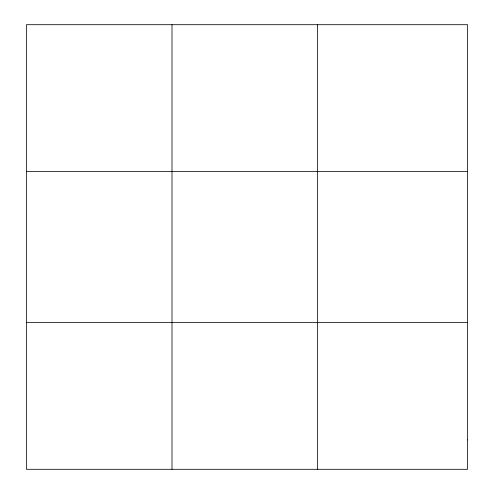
<?xml version="1.0" encoding="UTF-8"?>
<svg xmlns="http://www.w3.org/2000/svg" width="494" height="494" viewBox="0 0 494 494"><rect width="100%" height="100%" fill="white"/><g stroke="black" fill="none" stroke-linecap="round" stroke-linejoin="round"><path stroke-width="0.74" d="M171.998 24.7L171.998 469.3M317.593 24.7L317.593 469.3M26.404 171.418L467.596 171.418M26.404 322.582L467.596 322.582M467.596 439.956L467.596 469.3L26.404 469.3L26.404 24.7L467.596 24.7L467.596 439.956"/></g></svg>
